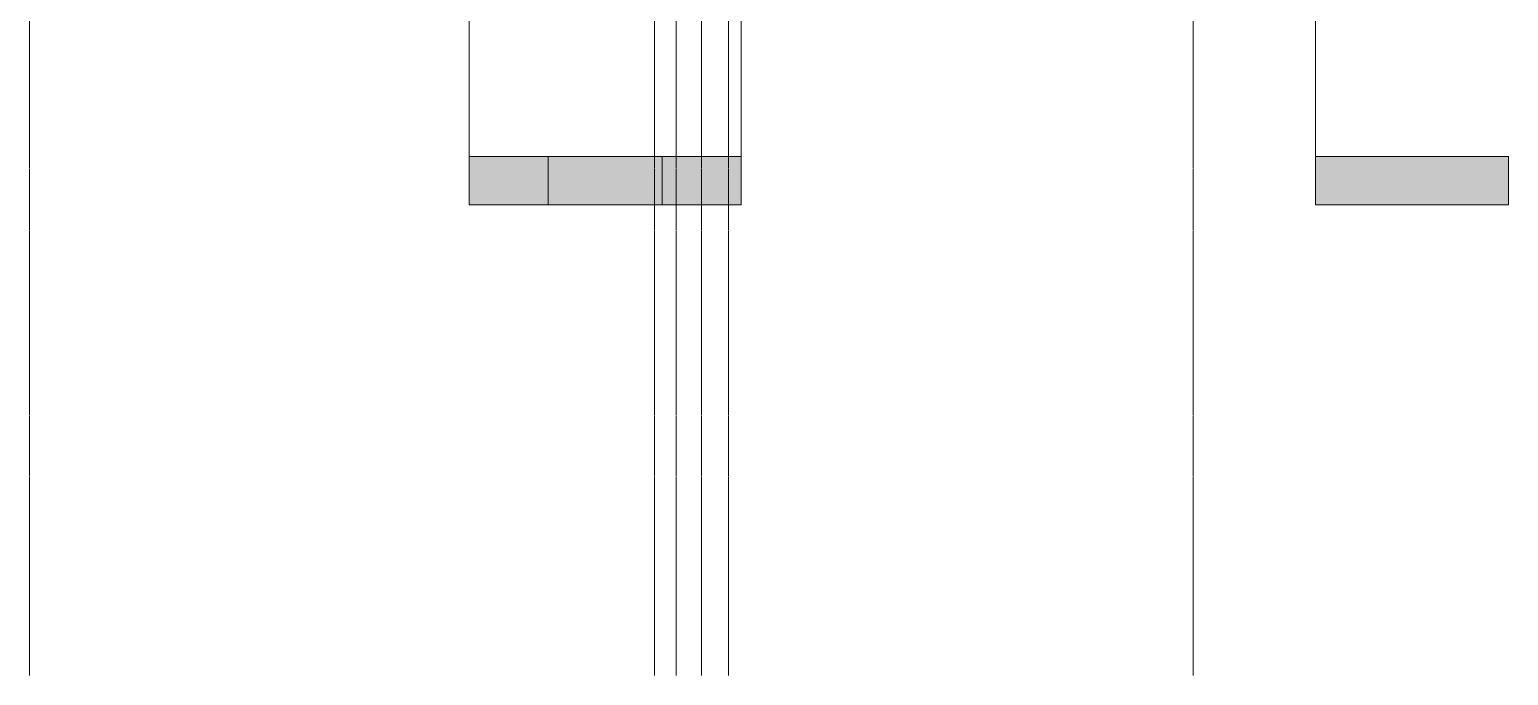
# Model space of a CAD drawing. Header units: inches. Extents: x -55396 to -733, y -290 to 853.
# Drawn here: x -19543 to -18991, y -273 to -32 of the extents above; entities that cross this region are included whole.
import ezdxf

# ---------------------------------------------------------------- set-up
doc = ezdxf.new("R2010")
doc.units = ezdxf.units.IN
doc.header["$MEASUREMENT"] = 0
doc.linetypes.add('Grid Line 1_2_', pattern=[0.875, 0.5, -0.125, 0.125, -0.125])
doc.layers.add('G-ANNO-SYMB', color=111, linetype='Continuous', lineweight=9)
doc.layers.add('S-GRID', color=1, linetype='Continuous', lineweight=9)

# ---------------------------------------------------------------- blocks, each defined once
blk = doc.blocks.new('Section - 3_32_ x 3_8_-18514-Section 7')
at = {"layer": 'G-ANNO-SYMB'}
blk.add_hatch(color=256, dxfattribs=at).paths.add_polyline_path([(22344.83, -79.66), (22272.83, -79.66), (22272.83, -97.66), (22344.83, -97.66)], flags=0)
for p, q in [((22272.83, -97.66), (22272.83, -79.66)), ((22272.83, -79.66), (22344.83, -79.66)), ((22344.83, -79.66), (22344.83, -97.66)), ((22344.83, -97.66), (22272.83, -97.66))]:
    blk.add_line(p, q, dxfattribs=at)

msp = doc.modelspace()

# ---------------------------------------------------------------- linework, layer by layer
at = {"layer": 'G-ANNO-SYMB'}
for p, q in [((-19378.72, 545.16), (-19378.72, -79.66)), ((-19277.19, 545.16), (-19277.19, -79.66)), ((-19062.92, 545.16), (-19062.92, -79.66))]:
    msp.add_line(p, q, dxfattribs=at)
at = {"layer": 'S-GRID', "linetype": 'Grid Line 1_2_'}
for p, q in [((-19542.75, -273.16), (-19542.75, 738.66)), ((-19542.75, -273.16), (-19542.75, 738.66)), ((-19309.5, -273.16), (-19309.5, 738.66)), ((-19301.5, -273.16), (-19301.5, 738.66)), ((-19292, -273.16), (-19292, 738.66)), ((-19292, -273.16), (-19292, 738.66)), ((-19282, -273.16), (-19282, 738.66)), ((-19108.5, -273.16), (-19108.5, 738.66)), ((-19108.5, -273.16), (-19108.5, 738.66))]:
    msp.add_line(p, q, dxfattribs=at)

# ---------------------------------------------------------------- block references
at = {"layer": 'G-ANNO-SYMB'}
for p in [(-41651.55, 0), (-41335.75, 0)]:
    msp.add_blockref('Section - 3_32_ x 3_8_-18514-Section 7', p, dxfattribs=at)
at = {"layer": 'G-ANNO-SYMB', "extrusion": (0, 0, -1)}
msp.add_blockref('Section - 3_32_ x 3_8_-18514-Section 7', (-2995.64, 0), dxfattribs=at)

doc.saveas('drawing.dxf')
